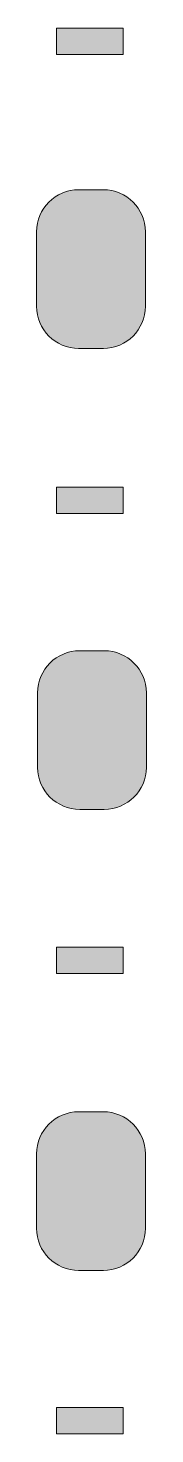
# Model space of a CAD drawing. Header units: millimetres. Extents: x 101 to 109, y -218 to -111.
import ezdxf

# ---------------------------------------------------------------- set-up
doc = ezdxf.new("R2010")
doc.units = ezdxf.units.MM
doc.header["$MEASUREMENT"] = 0
doc.layers.add('Silkscreen', color=7, linetype='Continuous', lineweight=0)

# ---------------------------------------------------------------- blocks, each defined once
blk = doc.blocks.new('Block_0')
at = {"layer": 'Silkscreen', "true_color": 0x999999, "transparency": 33554687}
h = blk.add_hatch(color=253, dxfattribs=at)
h.dxf.hatch_style = 2
h.paths.add_polyline_path([(107.46, -110.69), (102.38, -110.69), (102.38, -112.69), (107.46, -112.69)])
at = {"layer": 'Silkscreen', "true_color": 0xa7a9ac, "transparency": 33554687}
h = blk.add_hatch(color=253, dxfattribs=at)
h.dxf.hatch_style = 2
edge = h.paths.add_edge_path()
edge.add_spline(control_points=[(109.14, -126.2), (109.14, -124.44), (107.7, -123), (105.94, -123), (105.94, -123), (104.06, -123), (104.06, -123), (102.3, -123), (100.86, -124.44), (100.86, -126.2), (100.86, -126.2), (100.86, -131.88), (100.86, -131.88), (100.86, -133.64), (102.3, -135.08), (104.06, -135.08), (104.06, -135.08), (105.94, -135.08), (105.94, -135.08), (107.7, -135.08), (109.14, -133.64), (109.14, -131.88), (109.14, -131.88), (109.14, -126.2), (109.14, -126.2)], knot_values=[0, 0, 0, 0, 1, 1, 1, 2, 2, 2, 3, 3, 3, 4, 4, 4, 5, 5, 5, 6, 6, 6, 7, 7, 7, 8, 8, 8, 8], degree=3, periodic=0)
at = {"layer": 'Silkscreen', "true_color": 0x999999, "transparency": 33554687}
h = blk.add_hatch(color=253, dxfattribs=at)
h.dxf.hatch_style = 2
h.paths.add_polyline_path([(107.46, -147.66), (107.46, -145.66), (102.38, -145.66), (102.38, -147.66)])
at = {"layer": 'Silkscreen', "true_color": 0xa7a9ac, "transparency": 33554687}
h = blk.add_hatch(color=253, dxfattribs=at)
h.dxf.hatch_style = 2
edge = h.paths.add_edge_path()
edge.add_spline(control_points=[(104.14, -158.11), (102.38, -158.11), (100.94, -159.55), (100.94, -161.31), (100.94, -161.31), (100.94, -167), (100.94, -167), (100.94, -168.76), (102.38, -170.2), (104.14, -170.2), (104.14, -170.2), (106.01, -170.2), (106.01, -170.2), (107.77, -170.2), (109.21, -168.76), (109.21, -167), (109.21, -167), (109.21, -161.31), (109.21, -161.31), (109.21, -159.55), (107.77, -158.11), (106.01, -158.11), (106.01, -158.11), (104.14, -158.11), (104.14, -158.11)], knot_values=[0, 0, 0, 0, 1, 1, 1, 2, 2, 2, 3, 3, 3, 4, 4, 4, 5, 5, 5, 6, 6, 6, 7, 7, 7, 8, 8, 8, 8], degree=3, periodic=0)
at = {"layer": 'Silkscreen', "true_color": 0x999999, "transparency": 33554687}
h = blk.add_hatch(color=253, dxfattribs=at)
h.dxf.hatch_style = 2
h.paths.add_polyline_path([(102.38, -180.69), (102.38, -182.69), (107.46, -182.69), (107.46, -180.69)])
at = {"layer": 'Silkscreen', "true_color": 0xa7a9ac, "transparency": 33554687}
h = blk.add_hatch(color=253, dxfattribs=at)
h.dxf.hatch_style = 2
edge = h.paths.add_edge_path()
edge.add_spline(control_points=[(100.86, -202.11), (100.86, -203.87), (102.3, -205.31), (104.06, -205.31), (104.06, -205.31), (105.94, -205.31), (105.94, -205.31), (107.7, -205.31), (109.14, -203.87), (109.14, -202.11), (109.14, -202.11), (109.14, -196.43), (109.14, -196.43), (109.14, -194.67), (107.7, -193.23), (105.94, -193.23), (105.94, -193.23), (104.06, -193.23), (104.06, -193.23), (102.3, -193.23), (100.86, -194.67), (100.86, -196.43), (100.86, -196.43), (100.86, -202.11), (100.86, -202.11)], knot_values=[0, 0, 0, 0, 1, 1, 1, 2, 2, 2, 3, 3, 3, 4, 4, 4, 5, 5, 5, 6, 6, 6, 7, 7, 7, 8, 8, 8, 8], degree=3, periodic=0)
at = {"layer": 'Silkscreen', "true_color": 0x999999, "transparency": 33554687}
h = blk.add_hatch(color=253, dxfattribs=at)
h.dxf.hatch_style = 2
h.paths.add_polyline_path([(102.38, -217.76), (107.46, -217.76), (107.46, -215.76), (102.38, -215.76)])
at = {"layer": 'Silkscreen'}
for points in [[(107.46, -110.69), (102.38, -110.69), (102.38, -112.69), (107.46, -112.69)], [(107.46, -147.66), (107.46, -145.66), (102.38, -145.66), (102.38, -147.66)], [(102.38, -180.69), (102.38, -182.69), (107.46, -182.69), (107.46, -180.69)], [(102.38, -217.76), (107.46, -217.76), (107.46, -215.76), (102.38, -215.76)]]:
    blk.add_lwpolyline(points, close=True, dxfattribs=at)
for points in [[(109.14, -126.2), (109.14, -124.44), (107.7, -123), (105.94, -123), (105.94, -123), (104.06, -123), (104.06, -123), (102.3, -123), (100.86, -124.44), (100.86, -126.2), (100.86, -126.2), (100.86, -131.88), (100.86, -131.88), (100.86, -133.64), (102.3, -135.08), (104.06, -135.08), (104.06, -135.08), (105.94, -135.08), (105.94, -135.08), (107.7, -135.08), (109.14, -133.64), (109.14, -131.88), (109.14, -131.88), (109.14, -126.2), (109.14, -126.2)], [(104.14, -158.11), (102.38, -158.11), (100.94, -159.55), (100.94, -161.31), (100.94, -161.31), (100.94, -167), (100.94, -167), (100.94, -168.76), (102.38, -170.2), (104.14, -170.2), (104.14, -170.2), (106.01, -170.2), (106.01, -170.2), (107.77, -170.2), (109.21, -168.76), (109.21, -167), (109.21, -167), (109.21, -161.31), (109.21, -161.31), (109.21, -159.55), (107.77, -158.11), (106.01, -158.11), (106.01, -158.11), (104.14, -158.11), (104.14, -158.11)], [(100.86, -202.11), (100.86, -203.87), (102.3, -205.31), (104.06, -205.31), (104.06, -205.31), (105.94, -205.31), (105.94, -205.31), (107.7, -205.31), (109.14, -203.87), (109.14, -202.11), (109.14, -202.11), (109.14, -196.43), (109.14, -196.43), (109.14, -194.67), (107.7, -193.23), (105.94, -193.23), (105.94, -193.23), (104.06, -193.23), (104.06, -193.23), (102.3, -193.23), (100.86, -194.67), (100.86, -196.43), (100.86, -196.43), (100.86, -202.11), (100.86, -202.11)]]:
    blk.add_open_spline(points, degree=3, knots=[0, 0, 0, 0, 1, 1, 1, 2, 2, 2, 3, 3, 3, 4, 4, 4, 5, 5, 5, 6, 6, 6, 7, 7, 7, 8, 8, 8, 8], dxfattribs=at)

msp = doc.modelspace()

# ---------------------------------------------------------------- block references
at = {"layer": 'Silkscreen'}
msp.add_blockref('Block_0', (0, 0), dxfattribs=at)

doc.saveas('drawing.dxf')
